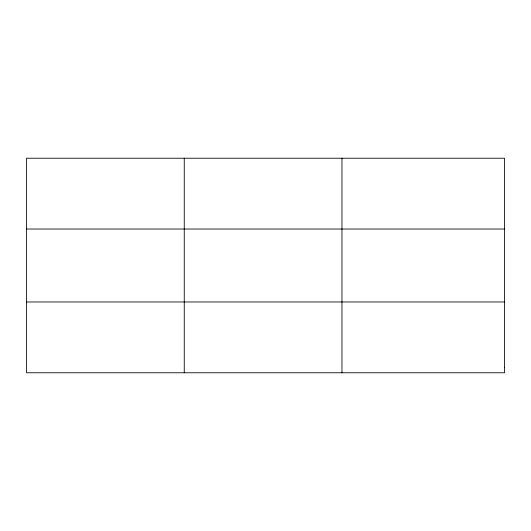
<?xml version="1.0" encoding="UTF-8"?>
<svg xmlns="http://www.w3.org/2000/svg" width="531" height="531" viewBox="0 0 531 531"><rect width="100%" height="100%" fill="white"/><g stroke="black" fill="none" stroke-linecap="round" stroke-linejoin="round"><path stroke-width="0.8" d="M184.257 158.225L184.257 372.775M341.964 158.225L341.964 372.775M26.55 229.027L504.45 229.027M26.55 301.973L504.45 301.973M504.45 367.333L504.45 372.775L26.55 372.775L26.55 158.225L504.45 158.225L504.45 367.333"/></g></svg>
